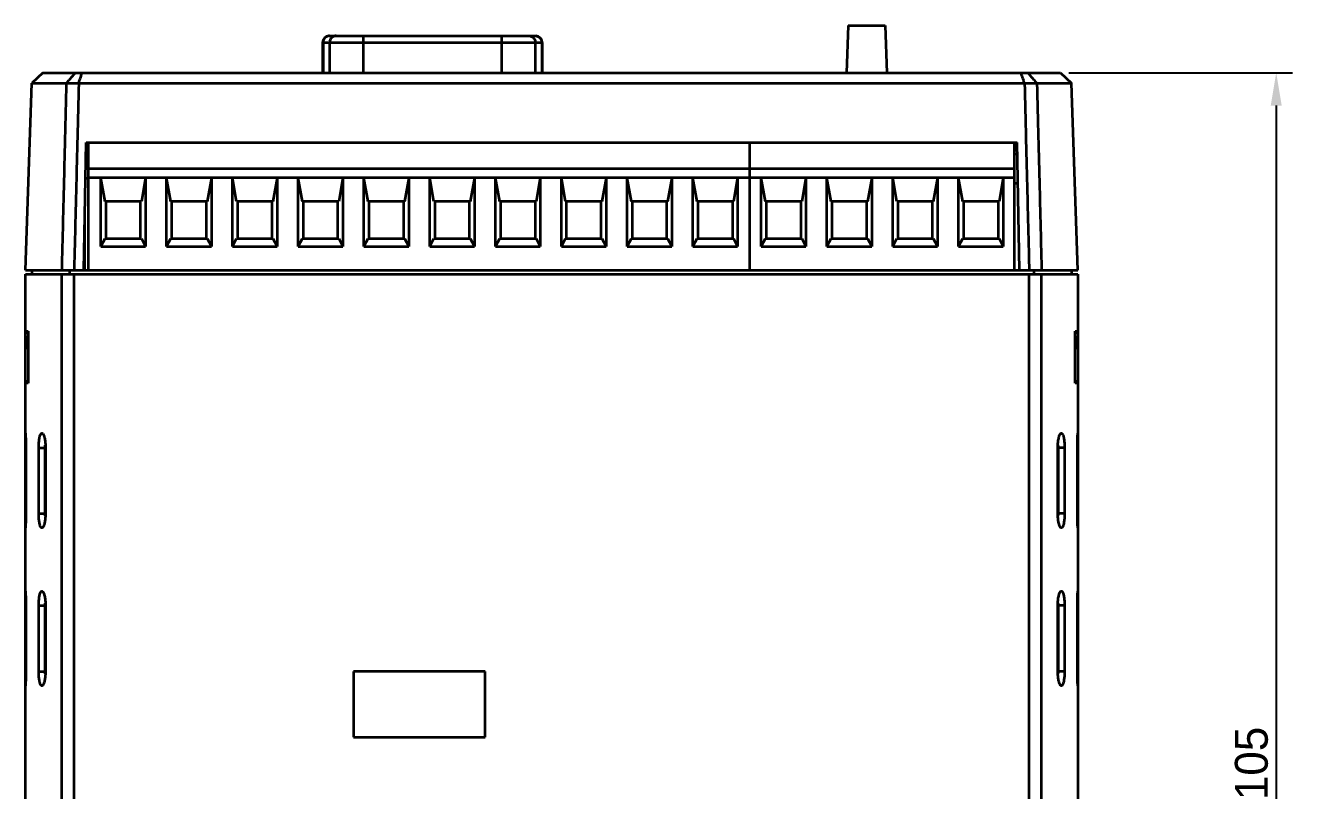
# Model space of a CAD drawing. Header units: millimetres. Extents: x 25 to 865, y 25 to 606.
# Drawn here: x 712.8 to 809.1, y 106.6 to 164.8 of the extents above; entities that cross this region are included whole.
import ezdxf

# ---------------------------------------------------------------- set-up
doc = ezdxf.new("R2010")
doc.units = ezdxf.units.MM
doc.styles.get("Standard").update_dxf_attribs({"font": 'BareunDotumPro1.ttf'})
doc.dimstyles.new('ISO-25', dxfattribs={"dimtxt": 2.5, "dimasz": 2.5, "dimexe": 1.25, "dimexo": 0.625, "dimtad": 1, "dimtxsty": 'Standard', "dimcen": 2.5, "dimadec": 0, "dimazin": 0, "dimtfac": 1, "dimtmove": 0, "dimatfit": 3, "dimfxl": 0, "dimarcsym": 0})

# ---------------------------------------------------------------- blocks, each defined once
blk = doc.blocks.new('*D41')
at = {"color": 0, "lineweight": -2}
for p, q in [((792.057, 161.204), (809.076, 161.204)), ((807.826, 158.704), (807.826, 58.704)), ((792.881, 56.204), (809.076, 56.204))]:
    blk.add_line(p, q, dxfattribs=at)
at = {"color": 0}
for points in [[(808.242, 158.704), (807.409, 158.704), (807.826, 161.204)], [(807.409, 58.704), (808.242, 58.704), (807.826, 56.204)]]:
    blk.add_solid(points, dxfattribs=at)
at = {"layer": 'Defpoints', "color": 0}
for p in [(791.432, 161.204), (792.256, 56.204), (807.826, 56.204)]:
    blk.add_point(p, dxfattribs=at)
at = {"color": 0, "insert": (805.951, 108.704), "char_height": 2.5, "attachment_point": 5, "rotation": 90}
blk.add_mtext('105', dxfattribs=at)

msp = doc.modelspace()

# ---------------------------------------------------------------- linework, layer by layer
at = {"color": 0, "linetype": 'ByBlock', "lineweight": 35}
for p, q in [((775.293, 164.804), (775.158, 161.204)), ((775.293, 164.804), (778.093, 164.804)), ((778.093, 164.804), (778.228, 161.204)), ((735.843, 164.004), (751.543, 164.004)), ((738.437, 164.004), (738.437, 161.204)), ((748.949, 164.004), (748.949, 161.204)), ((735.343, 163.504), (752.043, 163.504)), ((735.343, 163.504), (735.343, 161.204)), ((735.383, 163.504), (735.383, 161.204)), ((735.876, 163.504), (735.876, 161.204)), ((751.51, 163.504), (751.51, 161.204)), ((752.004, 163.504), (752.004, 161.204)), ((752.043, 163.504), (752.043, 161.204)), ((714.079, 161.204), (713.252, 160.405)), ((714.079, 161.204), (791.432, 161.204)), ((791.432, 161.204), (792.26, 160.405)), ((712.756, 146.204), (713.252, 160.405)), ((713.252, 160.405), (715.868, 160.405)), ((715.869, 160.412), (716.815, 160.411)), ((716.815, 160.405), (788.696, 160.405)), ((788.696, 160.411), (789.643, 160.412)), ((789.643, 160.405), (792.26, 160.405)), ((792.756, 146.204), (792.26, 160.405)), ((717.207, 146.204), (717.376, 155.904)), ((717.376, 155.904), (788.135, 155.904)), ((717.568, 146.204), (717.568, 155.904)), ((767.818, 146.204), (767.818, 155.904)), ((767.821, 146.204), (767.821, 155.904)), ((787.946, 146.204), (787.946, 155.904)), ((788.304, 146.204), (788.135, 155.904)), ((717.568, 155.004), (717.36, 155.004)), ((767.818, 154.917), (767.821, 154.917)), ((788.151, 155.004), (787.946, 155.004)), ((717.568, 153.154), (717.328, 153.154)), ((767.818, 153.904), (717.568, 153.904)), ((767.818, 153.204), (717.568, 153.204)), ((718.813, 151.404), (718.493, 153.204)), ((718.493, 148.004), (718.493, 153.204)), ((721.893, 153.204), (721.573, 151.404)), ((721.893, 153.204), (721.893, 148.004)), ((723.813, 151.404), (723.493, 153.204)), ((723.493, 148.004), (723.493, 153.204)), ((726.893, 153.204), (726.573, 151.404)), ((726.893, 153.204), (726.893, 148.004)), ((728.813, 151.404), (728.493, 153.204)), ((728.493, 148.004), (728.493, 153.204)), ((731.893, 153.204), (731.573, 151.404)), ((731.893, 153.204), (731.893, 148.004)), ((733.813, 151.404), (733.493, 153.204)), ((733.493, 148.004), (733.493, 153.204)), ((736.893, 153.204), (736.573, 151.404)), ((736.893, 153.204), (736.893, 148.004)), ((738.813, 151.404), (738.493, 153.204)), ((738.493, 148.004), (738.493, 153.204)), ((741.893, 153.204), (741.573, 151.404)), ((741.893, 153.204), (741.893, 148.004)), ((743.813, 151.404), (743.493, 153.204)), ((743.493, 148.004), (743.493, 153.204)), ((746.893, 153.204), (746.573, 151.404)), ((746.893, 153.204), (746.893, 148.004)), ((748.813, 151.404), (748.493, 153.204)), ((748.493, 148.004), (748.493, 153.204)), ((751.893, 153.204), (751.573, 151.404)), ((751.893, 153.204), (751.893, 148.004)), ((753.813, 151.404), (753.493, 153.204)), ((753.493, 148.004), (753.493, 153.204)), ((756.893, 153.204), (756.573, 151.404)), ((756.893, 153.204), (756.893, 148.004)), ((758.813, 151.404), (758.493, 153.204)), ((758.493, 148.004), (758.493, 153.204)), ((761.893, 153.204), (761.573, 151.404)), ((761.893, 153.204), (761.893, 148.004)), ((763.813, 151.404), (763.493, 153.204)), ((763.493, 148.004), (763.493, 153.204)), ((766.893, 153.204), (766.573, 151.404)), ((766.893, 153.204), (766.893, 148.004)), ((787.946, 153.904), (767.821, 153.904)), ((787.946, 153.204), (767.821, 153.204)), ((769.003, 151.404), (768.683, 153.204)), ((768.683, 148.004), (768.683, 153.204)), ((772.083, 153.204), (771.763, 151.404)), ((772.083, 153.204), (772.083, 148.004)), ((774.003, 151.404), (773.683, 153.204)), ((773.683, 148.004), (773.683, 153.204)), ((777.083, 153.204), (776.763, 151.404)), ((777.083, 153.204), (777.083, 148.004)), ((779.003, 151.404), (778.683, 153.204)), ((778.683, 148.004), (778.683, 153.204)), ((782.083, 153.204), (781.763, 151.404)), ((782.083, 153.204), (782.083, 148.004)), ((784.003, 151.404), (783.683, 153.204)), ((783.683, 148.004), (783.683, 153.204)), ((787.083, 153.204), (786.763, 151.404)), ((787.083, 153.204), (787.083, 148.004)), ((787.946, 152.804), (788.189, 152.804)), ((721.573, 151.404), (718.813, 151.404)), ((718.893, 148.604), (718.893, 151.404)), ((721.493, 151.404), (721.493, 148.604)), ((726.573, 151.404), (723.813, 151.404)), ((723.893, 148.604), (723.893, 151.404)), ((726.493, 151.404), (726.493, 148.604)), ((731.573, 151.404), (728.813, 151.404)), ((728.893, 148.604), (728.893, 151.404)), ((731.493, 151.404), (731.493, 148.604)), ((736.573, 151.404), (733.813, 151.404)), ((733.893, 148.604), (733.893, 151.404)), ((736.493, 151.404), (736.493, 148.604)), ((741.573, 151.404), (738.813, 151.404)), ((738.893, 148.604), (738.893, 151.404)), ((741.493, 151.404), (741.493, 148.604)), ((746.573, 151.404), (743.813, 151.404)), ((743.893, 148.604), (743.893, 151.404)), ((746.493, 151.404), (746.493, 148.604)), ((751.573, 151.404), (748.813, 151.404)), ((748.893, 148.604), (748.893, 151.404)), ((751.493, 151.404), (751.493, 148.604)), ((756.573, 151.404), (753.813, 151.404)), ((753.893, 148.604), (753.893, 151.404)), ((756.493, 151.404), (756.493, 148.604)), ((761.573, 151.404), (758.813, 151.404)), ((758.893, 148.604), (758.893, 151.404)), ((761.493, 151.404), (761.493, 148.604)), ((766.573, 151.404), (763.813, 151.404)), ((763.893, 148.604), (763.893, 151.404)), ((766.493, 151.404), (766.493, 148.604)), ((771.763, 151.404), (769.003, 151.404)), ((769.083, 148.604), (769.083, 151.404)), ((771.683, 151.404), (771.683, 148.604)), ((776.763, 151.404), (774.003, 151.404)), ((774.083, 148.604), (774.083, 151.404)), ((776.683, 151.404), (776.683, 148.604)), ((781.763, 151.404), (779.003, 151.404)), ((779.083, 148.604), (779.083, 151.404)), ((781.683, 151.404), (781.683, 148.604)), ((786.763, 151.404), (784.003, 151.404)), ((784.083, 148.604), (784.083, 151.404)), ((786.683, 151.404), (786.683, 148.604)), ((717.268, 146.204), (717.268, 149.712)), ((718.493, 148.004), (718.813, 148.604)), ((718.813, 148.604), (721.573, 148.604)), ((721.573, 148.604), (721.893, 148.004)), ((723.493, 148.004), (723.813, 148.604)), ((723.813, 148.604), (726.573, 148.604)), ((726.573, 148.604), (726.893, 148.004)), ((728.493, 148.004), (728.813, 148.604)), ((728.813, 148.604), (731.573, 148.604)), ((731.573, 148.604), (731.893, 148.004)), ((733.493, 148.004), (733.813, 148.604)), ((733.813, 148.604), (736.573, 148.604)), ((736.573, 148.604), (736.893, 148.004)), ((738.493, 148.004), (738.813, 148.604)), ((738.813, 148.604), (741.573, 148.604)), ((741.573, 148.604), (741.893, 148.004)), ((743.493, 148.004), (743.813, 148.604)), ((743.813, 148.604), (746.573, 148.604)), ((746.573, 148.604), (746.893, 148.004)), ((748.493, 148.004), (748.813, 148.604)), ((748.813, 148.604), (751.573, 148.604)), ((751.573, 148.604), (751.893, 148.004)), ((753.493, 148.004), (753.813, 148.604)), ((753.813, 148.604), (756.573, 148.604)), ((756.573, 148.604), (756.893, 148.004)), ((758.493, 148.004), (758.813, 148.604)), ((758.813, 148.604), (761.573, 148.604)), ((761.573, 148.604), (761.893, 148.004)), ((763.493, 148.004), (763.813, 148.604)), ((763.813, 148.604), (766.573, 148.604)), ((766.573, 148.604), (766.893, 148.004)), ((768.683, 148.004), (769.003, 148.604)), ((769.003, 148.604), (771.763, 148.604)), ((771.763, 148.604), (772.083, 148.004)), ((773.683, 148.004), (774.003, 148.604)), ((774.003, 148.604), (776.763, 148.604)), ((776.763, 148.604), (777.083, 148.004)), ((778.683, 148.004), (779.003, 148.604)), ((779.003, 148.604), (781.763, 148.604)), ((781.763, 148.604), (782.083, 148.004)), ((783.683, 148.004), (784.003, 148.604)), ((784.003, 148.604), (786.763, 148.604)), ((786.763, 148.604), (787.083, 148.004)), ((718.493, 148.004), (721.893, 148.004)), ((723.493, 148.004), (726.893, 148.004)), ((728.493, 148.004), (731.893, 148.004)), ((733.493, 148.004), (736.893, 148.004)), ((738.493, 148.004), (741.893, 148.004)), ((743.493, 148.004), (746.893, 148.004)), ((748.493, 148.004), (751.893, 148.004)), ((753.493, 148.004), (756.893, 148.004)), ((758.493, 148.004), (761.893, 148.004)), ((763.493, 148.004), (766.893, 148.004)), ((768.683, 148.004), (772.083, 148.004)), ((773.683, 148.004), (777.083, 148.004)), ((778.683, 148.004), (782.083, 148.004)), ((783.683, 148.004), (787.083, 148.004)), ((712.756, 146.204), (767.818, 146.204)), ((712.756, 145.904), (792.756, 145.904)), ((712.756, 93.204), (712.756, 145.904)), ((713.256, 146.204), (713.256, 145.904)), ((715.517, 56.204), (715.517, 145.904)), ((716.107, 146.204), (716.107, 145.904)), ((716.461, 56.204), (716.461, 145.904)), ((767.821, 146.204), (792.756, 146.204)), ((789.05, 56.204), (789.05, 145.904)), ((789.404, 146.204), (789.404, 145.904)), ((789.995, 56.204), (789.995, 145.904)), ((792.256, 146.204), (792.256, 145.904)), ((792.756, 145.904), (792.756, 93.204)), ((712.756, 141.554), (712.958, 141.554)), ((712.756, 141.554), (712.958, 141.352)), ((712.956, 140.204), (712.956, 141.204)), ((712.958, 141.554), (712.958, 137.604)), ((792.554, 137.604), (792.554, 141.554)), ((792.554, 141.554), (792.756, 141.554)), ((792.756, 141.554), (792.554, 141.352)), ((792.556, 141.204), (792.556, 140.204)), ((712.756, 137.604), (712.958, 137.806)), ((792.756, 137.604), (792.554, 137.806)), ((712.958, 137.604), (712.756, 137.604)), ((792.756, 137.604), (792.554, 137.604)), ((712.756, 133.804), (712.756, 133.804)), ((792.755, 133.804), (792.756, 133.804)), ((712.756, 132.704), (712.793, 132.704)), ((712.793, 132.704), (712.793, 127.704)), ((713.773, 132.704), (714.284, 132.704)), ((713.773, 127.704), (713.773, 132.704)), ((714.263, 127.704), (714.263, 132.704)), ((714.284, 132.704), (714.284, 127.704)), ((791.227, 127.704), (791.227, 132.704)), ((791.738, 132.704), (791.227, 132.704)), ((791.249, 132.704), (791.249, 127.704)), ((791.738, 132.704), (791.738, 127.704)), ((792.719, 127.704), (792.719, 132.704)), ((792.756, 132.704), (792.719, 132.704)), ((712.756, 127.704), (712.793, 127.704)), ((713.773, 127.704), (714.284, 127.704)), ((791.738, 127.704), (791.227, 127.704)), ((792.756, 127.704), (792.719, 127.704)), ((712.757, 126.604), (712.756, 126.604)), ((792.756, 126.604), (792.755, 126.604)), ((712.756, 121.804), (712.756, 121.804)), ((792.755, 121.804), (792.756, 121.804)), ((712.756, 120.704), (712.793, 120.704)), ((712.793, 120.704), (712.793, 115.704)), ((713.773, 115.704), (713.773, 120.704)), ((713.773, 120.704), (714.284, 120.704)), ((714.263, 115.704), (714.263, 120.704)), ((714.284, 120.704), (714.284, 115.704)), ((791.227, 115.704), (791.227, 120.704)), ((791.738, 120.704), (791.227, 120.704)), ((791.249, 120.704), (791.249, 115.704)), ((791.738, 120.704), (791.738, 115.704)), ((792.719, 115.704), (792.719, 120.704)), ((792.756, 120.704), (792.719, 120.704)), ((712.756, 115.704), (712.793, 115.704)), ((713.773, 115.704), (714.284, 115.704)), ((737.693, 115.704), (737.693, 110.704)), ((747.693, 115.704), (737.693, 115.704)), ((747.693, 110.704), (747.693, 115.704)), ((791.738, 115.704), (791.227, 115.704)), ((792.756, 115.704), (792.719, 115.704)), ((712.757, 114.604), (712.756, 114.604)), ((792.756, 114.604), (792.755, 114.604)), ((737.693, 110.704), (747.693, 110.704))]:
    msp.add_line(p, q, dxfattribs=at)
for centre, start, end in [((735.843, 163.504), 90, 180), ((751.543, 163.504), 0, 90)]:
    msp.add_arc(centre, 0.5, start, end, dxfattribs=at)
for points, knots in [([(735.875, 164.004), (735.832, 164.004), (735.746, 163.993), (735.626, 163.942), (735.523, 163.862), (735.444, 163.757), (735.394, 163.635), (735.383, 163.548), (735.383, 163.504)], [0, 0, 0, 0, 0.1285772, 0.2574127, 0.3866944, 0.5164892, 0.6467269, 0.7772195, 0.7772195, 0.7772195, 0.7772195]), ([(736.369, 164.004), (736.326, 164.004), (736.24, 163.993), (736.12, 163.942), (736.016, 163.862), (735.937, 163.757), (735.888, 163.635), (735.876, 163.548), (735.876, 163.504)], [0, 0, 0, 0, 0.1285772, 0.2574127, 0.3866944, 0.5164892, 0.6467269, 0.7772196, 0.7772196, 0.7772196, 0.7772196]), ([(751.018, 164.004), (751.06, 164.004), (751.147, 163.993), (751.267, 163.942), (751.37, 163.862), (751.449, 163.757), (751.499, 163.635), (751.51, 163.548), (751.51, 163.504)], [0, 0, 0, 0, 0.1285772, 0.2574128, 0.3866944, 0.5164892, 0.6467269, 0.7772196, 0.7772196, 0.7772196, 0.7772196]), ([(751.511, 164.004), (751.554, 164.004), (751.64, 163.993), (751.76, 163.942), (751.864, 163.862), (751.943, 163.757), (751.992, 163.635), (752.004, 163.548), (752.004, 163.504)], [0, 0, 0, 0, 0.1285772, 0.2574127, 0.3866944, 0.5164892, 0.6467269, 0.7772195, 0.7772195, 0.7772195, 0.7772195]), ([(715.868, 160.405), (715.945, 160.493), (716.101, 160.667), (716.332, 160.935), (716.489, 161.114), (716.568, 161.204)], [0, 0, 0, 0, 0.349064, 0.701465, 1.06227, 1.06227, 1.06227, 1.06227]), ([(716.815, 160.405), (716.845, 160.491), (716.89, 160.671), (716.989, 160.934), (717.049, 161.114), (717.081, 161.204)], [0, 0, 0, 0, 0.2739487, 0.5554019, 0.8427571, 0.8427571, 0.8427571, 0.8427571]), ([(788.696, 160.405), (788.667, 160.491), (788.621, 160.671), (788.523, 160.934), (788.462, 161.114), (788.43, 161.204)], [0, 0, 0, 0, 0.2739442, 0.5553975, 0.8427571, 0.8427571, 0.8427571, 0.8427571]), ([(789.643, 160.405), (789.567, 160.493), (789.41, 160.667), (789.179, 160.935), (789.023, 161.114), (788.944, 161.204)], [0, 0, 0, 0, 0.349069, 0.701471, 1.06227, 1.06227, 1.06227, 1.06227]), ([(715.868, 160.405), (715.834, 159.021), (715.758, 155.938), (715.64, 151.204), (715.558, 147.854), (715.517, 146.204)], [0, 0, 0, 0, 4.151163, 9.253937, 14.204839, 14.204839, 14.204839, 14.204839]), ([(716.815, 160.405), (716.78, 159.021), (716.703, 155.938), (716.585, 151.204), (716.502, 147.854), (716.461, 146.204)], [0, 0, 0, 0, 4.15118, 9.253975, 14.204898, 14.204898, 14.204898, 14.204898]), ([(788.696, 160.405), (788.731, 159.015), (788.808, 155.926), (788.926, 151.192), (789.01, 147.848), (789.05, 146.204)], [0, 0, 0, 0, 4.169435, 9.27223, 14.204898, 14.204898, 14.204898, 14.204898]), ([(789.643, 160.405), (789.677, 159.015), (789.754, 155.926), (789.871, 151.192), (789.954, 147.848), (789.994, 146.204)], [0, 0, 0, 0, 4.169417, 9.272192, 14.204839, 14.204839, 14.204839, 14.204839]), ([(712.756, 133.804), (712.766, 133.808), (712.755, 133.729), (712.779, 133.659), (712.777, 133.465), (712.788, 133.248), (712.791, 132.983), (712.793, 132.801), (712.793, 132.704)], [0, 0, 0, 0, 0.031311, 0.134889, 0.315088, 0.55311, 0.811937, 1.101489, 1.101489, 1.101489, 1.101489]), ([(713.773, 132.704), (713.773, 132.741), (713.774, 132.815), (713.778, 132.945), (713.787, 133.093), (713.802, 133.254), (713.824, 133.401), (713.851, 133.53), (713.881, 133.637), (713.915, 133.718), (713.952, 133.774), (713.989, 133.802), (714.019, 133.805), (714.04, 133.8), (714.059, 133.789), (714.07, 133.779), (714.075, 133.775)], [0, 0, 0, 0, 0.110231, 0.221033, 0.39107, 0.554491, 0.705392, 0.838459, 0.949393, 1.036997, 1.101995, 1.148965, 1.169324, 1.19024, 1.21378, 1.234097, 1.234097, 1.234097, 1.234097]), ([(714.075, 133.775), (714.076, 133.773), (714.094, 133.754), (714.126, 133.705), (714.163, 133.618), (714.198, 133.507), (714.228, 133.374), (714.252, 133.224), (714.276, 133.006), (714.284, 132.831), (714.284, 132.711), (714.284, 132.704)], [0, 0, 0, 0, 0.007392, 0.078426, 0.172674, 0.290234, 0.428052, 0.581828, 0.745884, 1.084778, 1.105849, 1.105849, 1.105849, 1.105849]), ([(791.227, 132.704), (791.227, 132.741), (791.228, 132.816), (791.233, 132.948), (791.245, 133.096), (791.264, 133.257), (791.29, 133.404), (791.32, 133.532), (791.355, 133.638), (791.392, 133.718), (791.422, 133.76), (791.437, 133.775)], [0, 0, 0, 0, 0.111766, 0.224029, 0.394348, 0.557979, 0.709157, 0.842721, 0.954464, 1.043122, 1.105816, 1.105816, 1.105816, 1.105816]), ([(791.437, 133.775), (791.437, 133.775), (791.45, 133.787), (791.47, 133.802), (791.5, 133.805), (791.522, 133.8), (791.542, 133.787), (791.57, 133.759), (791.603, 133.703), (791.637, 133.616), (791.667, 133.504), (791.693, 133.37), (791.713, 133.22), (791.732, 133.002), (791.738, 132.829), (791.738, 132.71), (791.738, 132.704)], [0, 0, 0, 0, 0.003455, 0.051239, 0.071684, 0.09243, 0.115605, 0.142818, 0.212835, 0.306278, 0.423389, 0.560997, 0.714602, 0.878367, 1.215884, 1.234196, 1.234196, 1.234196, 1.234196]), ([(792.719, 132.704), (792.719, 132.798), (792.72, 132.982), (792.723, 133.25), (792.734, 133.471), (792.734, 133.665), (792.754, 133.729), (792.747, 133.809), (792.755, 133.804)], [0, 0, 0, 0, 0.280201, 0.554833, 0.794934, 0.970909, 1.071306, 1.10143, 1.10143, 1.10143, 1.10143]), ([(791.238, 132.883), (791.245, 132.827), (791.249, 132.767), (791.249, 132.708), (791.249, 132.704)], [0, 0, 0, 0, 0.1691586, 0.1791469, 0.1791469, 0.1791469, 0.1791469]), ([(712.793, 127.704), (712.793, 127.611), (712.791, 127.426), (712.788, 127.158), (712.778, 126.937), (712.778, 126.743), (712.757, 126.679), (712.765, 126.6), (712.756, 126.604)], [0, 0, 0, 0, 0.280564, 0.555369, 0.79544, 0.971374, 1.071376, 1.101434, 1.101434, 1.101434, 1.101434]), ([(714.075, 126.634), (714.074, 126.633), (714.062, 126.621), (714.041, 126.607), (714.011, 126.603), (713.99, 126.608), (713.969, 126.621), (713.941, 126.65), (713.908, 126.705), (713.874, 126.792), (713.844, 126.905), (713.819, 127.038), (713.799, 127.189), (713.779, 127.406), (713.773, 127.58), (713.773, 127.698), (713.773, 127.704)], [0, 0, 0, 0, 0.003455, 0.051239, 0.071684, 0.09243, 0.115605, 0.142818, 0.212835, 0.306278, 0.423389, 0.560997, 0.714602, 0.878367, 1.215884, 1.234196, 1.234196, 1.234196, 1.234196]), ([(714.284, 127.704), (714.284, 127.667), (714.283, 127.592), (714.278, 127.461), (714.267, 127.313), (714.247, 127.152), (714.222, 127.005), (714.191, 126.876), (714.156, 126.77), (714.119, 126.69), (714.09, 126.649), (714.075, 126.634)], [0, 0, 0, 0, 0.111766, 0.224029, 0.394348, 0.557979, 0.709157, 0.842721, 0.954464, 1.043122, 1.105816, 1.105816, 1.105816, 1.105816]), ([(714.273, 127.525), (714.266, 127.581), (714.263, 127.641), (714.263, 127.701), (714.263, 127.704)], [0, 0, 0, 0, 0.1691586, 0.1791469, 0.1791469, 0.1791469, 0.1791469]), ([(791.437, 126.634), (791.435, 126.636), (791.417, 126.654), (791.385, 126.703), (791.348, 126.79), (791.314, 126.902), (791.284, 127.035), (791.259, 127.185), (791.235, 127.402), (791.228, 127.577), (791.227, 127.697), (791.227, 127.704)], [0, 0, 0, 0, 0.007392, 0.078426, 0.172674, 0.290234, 0.428052, 0.581828, 0.745884, 1.084778, 1.105849, 1.105849, 1.105849, 1.105849]), ([(791.738, 127.704), (791.738, 127.667), (791.738, 127.594), (791.733, 127.464), (791.725, 127.316), (791.709, 127.155), (791.687, 127.007), (791.661, 126.878), (791.63, 126.772), (791.596, 126.691), (791.56, 126.634), (791.522, 126.607), (791.493, 126.603), (791.471, 126.608), (791.452, 126.619), (791.441, 126.629), (791.437, 126.634)], [0, 0, 0, 0, 0.110231, 0.221033, 0.39107, 0.554491, 0.705392, 0.838459, 0.949393, 1.036997, 1.101995, 1.148965, 1.169324, 1.19024, 1.21378, 1.234097, 1.234097, 1.234097, 1.234097]), ([(792.755, 126.604), (792.745, 126.601), (792.756, 126.68), (792.732, 126.749), (792.734, 126.944), (792.723, 127.161), (792.72, 127.426), (792.719, 127.608), (792.719, 127.704)], [0, 0, 0, 0, 0.031425, 0.135333, 0.315744, 0.553245, 0.812141, 1.101486, 1.101486, 1.101486, 1.101486]), ([(712.756, 121.804), (712.766, 121.808), (712.755, 121.729), (712.779, 121.659), (712.777, 121.465), (712.788, 121.248), (712.791, 120.983), (712.793, 120.801), (712.793, 120.704)], [0, 0, 0, 0, 0.031311, 0.134889, 0.315088, 0.55311, 0.811937, 1.101489, 1.101489, 1.101489, 1.101489]), ([(713.773, 120.704), (713.773, 120.741), (713.774, 120.815), (713.778, 120.945), (713.787, 121.093), (713.802, 121.254), (713.824, 121.401), (713.851, 121.53), (713.881, 121.637), (713.915, 121.718), (713.952, 121.774), (713.989, 121.802), (714.019, 121.805), (714.04, 121.8), (714.059, 121.789), (714.07, 121.779), (714.075, 121.775)], [0, 0, 0, 0, 0.110231, 0.221033, 0.39107, 0.554491, 0.705392, 0.838459, 0.949393, 1.036997, 1.101995, 1.148965, 1.169324, 1.19024, 1.21378, 1.234097, 1.234097, 1.234097, 1.234097]), ([(714.075, 121.775), (714.076, 121.773), (714.094, 121.754), (714.126, 121.705), (714.163, 121.618), (714.198, 121.507), (714.228, 121.374), (714.252, 121.224), (714.276, 121.006), (714.284, 120.831), (714.284, 120.711), (714.284, 120.704)], [0, 0, 0, 0, 0.007392, 0.078426, 0.172674, 0.290234, 0.428052, 0.581828, 0.745884, 1.084778, 1.105849, 1.105849, 1.105849, 1.105849]), ([(791.227, 120.704), (791.227, 120.741), (791.228, 120.816), (791.233, 120.948), (791.245, 121.096), (791.264, 121.257), (791.29, 121.404), (791.32, 121.532), (791.355, 121.638), (791.392, 121.718), (791.422, 121.76), (791.437, 121.775)], [0, 0, 0, 0, 0.111766, 0.224029, 0.394348, 0.557979, 0.709157, 0.842721, 0.954464, 1.043122, 1.105816, 1.105816, 1.105816, 1.105816]), ([(791.437, 121.775), (791.437, 121.775), (791.45, 121.787), (791.47, 121.802), (791.5, 121.805), (791.522, 121.8), (791.542, 121.787), (791.57, 121.759), (791.603, 121.703), (791.637, 121.616), (791.667, 121.504), (791.693, 121.37), (791.713, 121.22), (791.732, 121.002), (791.738, 120.829), (791.738, 120.71), (791.738, 120.704)], [0, 0, 0, 0, 0.003455, 0.051239, 0.071684, 0.09243, 0.115605, 0.142818, 0.212835, 0.306278, 0.423389, 0.560997, 0.714602, 0.878367, 1.215884, 1.234196, 1.234196, 1.234196, 1.234196]), ([(792.719, 120.704), (792.719, 120.798), (792.72, 120.982), (792.723, 121.25), (792.734, 121.471), (792.734, 121.665), (792.754, 121.729), (792.747, 121.809), (792.755, 121.804)], [0, 0, 0, 0, 0.280201, 0.554833, 0.794934, 0.970909, 1.071306, 1.10143, 1.10143, 1.10143, 1.10143]), ([(791.238, 120.883), (791.245, 120.827), (791.249, 120.767), (791.249, 120.708), (791.249, 120.704)], [0, 0, 0, 0, 0.1691586, 0.1791469, 0.1791469, 0.1791469, 0.1791469]), ([(712.793, 115.704), (712.793, 115.611), (712.791, 115.426), (712.788, 115.158), (712.778, 114.937), (712.778, 114.743), (712.757, 114.679), (712.765, 114.6), (712.756, 114.604)], [0, 0, 0, 0, 0.280564, 0.555369, 0.79544, 0.971374, 1.071376, 1.101434, 1.101434, 1.101434, 1.101434]), ([(714.075, 114.634), (714.074, 114.633), (714.062, 114.621), (714.041, 114.607), (714.011, 114.603), (713.99, 114.608), (713.969, 114.621), (713.941, 114.65), (713.908, 114.705), (713.874, 114.792), (713.844, 114.905), (713.819, 115.038), (713.799, 115.189), (713.779, 115.406), (713.773, 115.58), (713.773, 115.698), (713.773, 115.704)], [0, 0, 0, 0, 0.003455, 0.051239, 0.071684, 0.09243, 0.115605, 0.142818, 0.212835, 0.306278, 0.423389, 0.560997, 0.714602, 0.878367, 1.215884, 1.234196, 1.234196, 1.234196, 1.234196]), ([(714.284, 115.704), (714.284, 115.667), (714.283, 115.592), (714.278, 115.461), (714.267, 115.313), (714.247, 115.152), (714.222, 115.005), (714.191, 114.876), (714.156, 114.77), (714.119, 114.69), (714.09, 114.649), (714.075, 114.634)], [0, 0, 0, 0, 0.111766, 0.224029, 0.394348, 0.557979, 0.709157, 0.842721, 0.954464, 1.043122, 1.105816, 1.105816, 1.105816, 1.105816]), ([(714.273, 115.525), (714.266, 115.581), (714.263, 115.641), (714.263, 115.701), (714.263, 115.704)], [0, 0, 0, 0, 0.1691586, 0.1791469, 0.1791469, 0.1791469, 0.1791469]), ([(791.437, 114.634), (791.435, 114.636), (791.417, 114.654), (791.385, 114.703), (791.348, 114.79), (791.314, 114.902), (791.284, 115.035), (791.259, 115.185), (791.235, 115.402), (791.228, 115.577), (791.227, 115.697), (791.227, 115.704)], [0, 0, 0, 0, 0.007392, 0.078426, 0.172674, 0.290234, 0.428052, 0.581828, 0.745884, 1.084778, 1.105849, 1.105849, 1.105849, 1.105849]), ([(791.738, 115.704), (791.738, 115.667), (791.738, 115.594), (791.733, 115.464), (791.725, 115.316), (791.709, 115.155), (791.687, 115.007), (791.661, 114.878), (791.63, 114.772), (791.596, 114.691), (791.56, 114.634), (791.522, 114.607), (791.493, 114.603), (791.471, 114.608), (791.452, 114.619), (791.441, 114.629), (791.437, 114.634)], [0, 0, 0, 0, 0.110231, 0.221033, 0.39107, 0.554491, 0.705392, 0.838459, 0.949393, 1.036997, 1.101995, 1.148965, 1.169324, 1.19024, 1.21378, 1.234097, 1.234097, 1.234097, 1.234097]), ([(792.755, 114.604), (792.745, 114.601), (792.756, 114.68), (792.732, 114.749), (792.734, 114.944), (792.723, 115.161), (792.72, 115.426), (792.719, 115.608), (792.719, 115.704)], [0, 0, 0, 0, 0.031425, 0.135333, 0.315744, 0.553245, 0.812141, 1.101486, 1.101486, 1.101486, 1.101486])]:
    msp.add_open_spline(points, degree=3, knots=knots, dxfattribs=at)
for points in [[(792.755, 133.805), (792.755, 133.804), (792.755, 133.804), (792.755, 133.804)], [(714.263, 132.704), (714.263, 132.765), (714.266, 132.825), (714.273, 132.885)], [(791.249, 127.704), (791.249, 127.644), (791.245, 127.583), (791.238, 127.523)], [(712.756, 126.604), (712.756, 126.604), (712.756, 126.604), (712.756, 126.604)], [(792.755, 121.805), (792.755, 121.804), (792.755, 121.804), (792.755, 121.804)], [(714.263, 120.704), (714.263, 120.765), (714.266, 120.825), (714.273, 120.885)], [(791.249, 115.704), (791.249, 115.644), (791.245, 115.583), (791.238, 115.523)], [(712.756, 114.604), (712.756, 114.604), (712.756, 114.604), (712.756, 114.604)]]:
    msp.add_open_spline(points, degree=3, dxfattribs=at)

# ---------------------------------------------------------------- dimensions: what is measured, and where the dimension line sits
dim = msp.add_linear_dim(base=(807.826, 56.204), p1=(791.432, 161.204), p2=(792.256, 56.204), angle=90, dimstyle='ISO-25')
dim.commit()
dim.dimension.update_dxf_attribs({"geometry": '*D41', "text_midpoint": (805.951, 108.704)})

doc.saveas('drawing.dxf')
